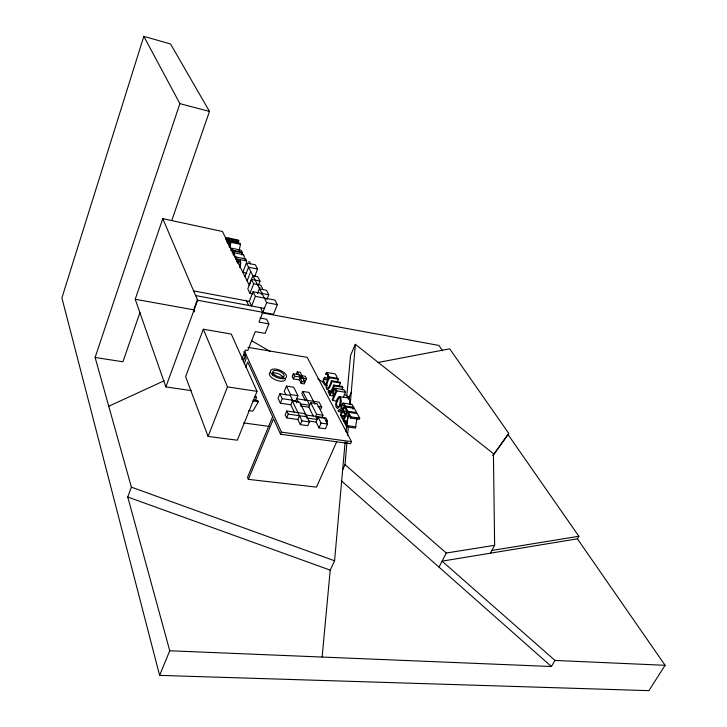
<?xml version="1.0" encoding="UTF-8"?>
<svg xmlns="http://www.w3.org/2000/svg" width="727" height="727" viewBox="0 0 727 727"><rect width="100%" height="100%" fill="white"/><g stroke="black" fill="none" stroke-linecap="round" stroke-linejoin="round"><path stroke-width="1.09" d="M236.048 242.282L236.066 241.355M342.653 469.842L345.016 464.626L346.961 442.025M347.551 435.246L348.324 426.204M350.178 404.739L355.376 344.325L493.424 453.684L494.642 545.314L490.452 553.183M322.125 657.054L330.212 570.141L334.584 560.771L345.134 441.88M346.025 431.82L346.625 425.104M348.905 399.377L349.105 397.142L351.241 392.307M346.788 396.133L350.55 355.412L355.376 344.325M346.77 421.115L344.589 420.797L344.071 421.951L346.652 426.822L355.43 428.067L357.012 417.989M346.652 426.822L348.497 414.481L350.414 418.034L359.211 419.315L359.729 418.161L357.221 413.59L348.46 412.291L346.634 424.668L344.589 420.797M234.539 256.804C234.876 255.777 234.866 251.66 233.058 253.15M244.145 258.776L244.254 256.34L243.481 254.704L233.894 252.714M349.533 404.43L349.832 400.35L348.487 397.914L338.927 396.624L336.865 399.55L335.674 404.039L335.947 406.802L337.492 408.519C340.872 406.284 342.762 399.859 339.845 396.578L339.391 396.488M229.768 247.625L231.022 242.318L230.541 241.364L228.887 244.299M239.029 250.67L240.537 244.327L240.046 243.381L227.951 240.882L227.206 242.891M229.287 247.316L230.25 243.327L228.851 245.835M239.983 267.418L240.791 262.756L239.983 259.839L238.765 259.866L237.32 262.111M255.604 400.45L256.467 397.405L255.995 396.342M239.456 266.873C241.155 264.801 239.637 258.121 237.638 263.201M171.754 220.545L209.467 111.413L170.554 43.993L143.828 36.35L61.895 297.916L159.613 675.383L648.902 690.65L665.105 665.305L577.402 538.825L578.856 536.262L508.064 434.619L508.709 433.365L449.695 348.833L378.085 362.464M159.613 675.383L169.745 650.765L127.743 497.004L131.369 487.135L95.119 357.475L179.878 103.643L143.828 36.35M191.41 390.663L165.865 386.9L135.222 299.27L162.784 218.663L222.398 231.468L249.288 285.202L252.923 275.76L257.749 276.714L260.002 281.067L258.367 285.275M139.947 312.555L122.945 361.773L95.119 357.475M194.572 311.901L193.709 309.811L197.58 299.224M165.865 386.9L197.617 300.26L162.784 218.663M228.841 240.31L229.359 238.901L228.941 238.074L228.841 240.31L238.311 242.309L238.838 240.91L238.411 240.083L226.261 237.584L225.733 238.992L226.179 240.174M229.15 239.537L227.051 239.092L226.606 240.292L226.333 237.674M226.67 241.827L227.415 239.819L227.051 239.092M227.569 243.618L228.314 241.609L227.951 240.882M241.791 254.923L242.554 252.905L242.173 252.16L232.604 250.17L232.267 251.069L231.849 248.343L230.723 249.061M203.315 329.213L185.612 376.686L208.086 436.427L237.302 440.208L257.031 391.353L231.259 334.057L203.315 329.213L227.469 386.882L208.086 436.427M232.222 252.941L232.985 250.915L232.604 250.17M246.707 261.002L237.047 259.03L236.729 259.884L236.23 257.122L235.094 257.74M236.666 261.829L237.429 259.793L237.047 259.03M242.173 252.16L241.827 253.06L241.2 250.215L231.659 248.225M254.786 276.278L257.585 269.017L255.386 264.81L246.389 262.974L242.845 272.316L246.835 273.107M244.972 276.56L248.543 267.191L257.585 269.017M247.116 280.858L250.715 271.453M260.002 281.067L251.433 279.377L247.789 288.873L249.988 293.317L252.778 293.853M249.988 293.317L253.668 283.784L251.433 279.377M253.069 291.763L255.359 296.325L251.597 305.994L249.343 301.396L253.069 291.763L268.772 294.78L266.9 299.56M257.494 293.617L259.948 287.283M261.202 294.399L261.947 292.49M243.181 361.655L245.59 355.53L243.854 351.714M246.389 262.974L266.664 302.641L258.994 322.106L268.908 323.897L265.137 333.366L255.25 331.63L247.834 350.45L245.453 350.05L241.791 359.374L243.518 359.656L242.645 357.72M244.181 363.873L246.235 358.675L244.826 355.585M245.699 367.235L247.753 362.028L273.034 417.634M255.359 296.325L274.915 300.051L277.323 304.649L273.497 314.264L197.617 300.26M290.764 404.739L292.663 400.223L290.273 395.306L279.913 393.734L278.041 398.26L280.368 403.203L290.764 404.739L294.499 412.509M272.625 416.771L247.534 477.312L248.352 479.357L316.499 487.126L336.656 441.834M296.68 402.867L295.716 400.904L297.906 395.706L293.735 387.237L286.456 386.11L284.302 391.29L286.12 395.079M248.352 479.357L273.516 418.743L280.558 434.246L350.578 443.661L351.495 441.634L307.176 357.339L247.907 347.333M280.368 403.203L282.249 398.669L279.913 393.734M299.388 379.848L300.524 377.149L299.297 374.732L293.299 373.769L292.172 376.468L293.381 378.894L299.388 379.848L301.196 383.429L304.195 383.901L304.976 382.066L300.26 372.333L297.288 371.851L296.416 373.942M293.381 378.894L294.508 376.186L293.299 373.769M290.273 395.306L290.573 394.588L286.456 386.11M299.297 374.732L299.051 375.332L305.231 376.295L306.467 378.703L305.576 380.83L303.441 380.485M304.913 414.863L305.395 413.718L286.774 411.028L285.193 414.799L286.647 417.898L297.852 419.488L300.324 424.632L307.803 425.677L309.429 421.914L299.697 402.113L292.327 401.013L301.932 420.851L300.324 424.632M301.16 377.904L302.041 375.786M286.647 417.898L288.237 414.117L286.774 411.028M301.196 383.429L301.969 381.584L300.16 378.004L303.15 378.485M280.558 434.246L281.44 432.147L244.672 351.559M315.009 404.248L309.011 392.426L302.777 391.462L301.887 393.571L305.34 400.504M297.852 419.488L299.451 415.726M313.21 415.889L308.866 407.184L310.765 402.749L317.081 403.694L322.97 415.235L322.061 417.334M306.421 417.943L306.912 416.798L288.237 414.117M328.041 374.369L325.923 374.023L326.541 372.442L335.002 373.832L336.674 376.141A3.671 1.627 -80.7 0 1 336.755 378.085M325.923 374.023C329.049 373.923 327.432 380.794 324.924 377.222L324.487 377.358C322.724 379.394 322.37 383.583 325.078 385.001C326.759 383.265 321.379 381.184 324.833 378.812C326.505 381.266 328.35 378.767 328.268 376.704A3.68 1.608 -80.7 0 0 328.195 374.759L326.541 372.442M337.074 382.166L338.364 379.185L337.901 378.34L329.404 376.968C323.315 383.52 326.505 399.168 331.903 381.602L331.439 380.748L339.972 382.111L340.436 382.965L339.145 385.937M329.404 376.968L329.858 377.813C324.487 384.12 326.723 396.188 331.439 380.748M310.765 402.749L316.59 414.317L315.682 416.417L317.217 419.479L307.503 418.098M331.785 391.117L328.586 390.617L328.095 391.744L330.094 395.524L334.375 396.188M320.752 409.165L321.67 407.047L319.162 402.158L296.616 398.769L298.543 402.694M316.1 422.078L318.153 417.334L324.551 418.252L327.495 424.023L325.414 428.776L318.989 427.876L316.1 422.078L308.539 421.006M341.981 389.218L342.817 387.309L342.344 386.446L333.784 385.092L330.122 393.525L328.586 390.617M330.094 395.524L334.256 385.955L333.784 385.092M318.989 427.876L321.061 423.114L318.153 417.334M332.739 400.522L336.928 390.917C334.738 383.992 330.803 393.498 333.829 396.07L332.275 399.641L332.739 400.522L337.037 401.177M326.75 422.669L327.504 420.951L325.941 417.889L305.985 415.017M343.426 397.042L345.534 392.262L344.025 389.772L334.856 388.154M344.044 416.198L340.781 415.717L345.071 406.011C343.726 399.905 339.873 405.457 341.127 408.656L337.991 410.446L338.609 411.618L341.863 412.1M346.17 416.217L341.817 415.58L341.308 416.725L343.589 421.033L345.779 421.351M345.607 407.011L347.915 411.291L356.675 412.591L354.331 408.32L345.607 407.011L345.098 408.165L346.915 411.537L345.725 414.208L344.044 411.055L347.315 411.546M344.044 411.055L343.535 412.209L345.216 415.362L343.617 418.97L341.817 415.58M343.589 421.033L347.915 411.291M352.922 409.256L353.785 407.329L351.977 404.466L342.971 403.058M350.414 418.034L350.932 416.871L348.46 412.291M439.017 567.151L446.278 553.02L494.642 545.314M230.713 250.67L231.495 249.888A2.699 0.954 -78.8 0 1 231.813 250.942M253.587 399.977L257.903 400.613L258.385 401.704L252.814 411.146L248.516 410.528M169.745 650.765L551.42 666.514L554.992 660.434L665.105 665.305M232.94 254.677L233.785 254.168L234.149 255.94M492.997 455.256L508.709 433.365M492.988 455.647L508.064 434.619M245.044 259.294L245.871 259.103L246.389 261.138M342.717 389.872L343.435 389.508M350.987 404.648L351.659 404.376M338.609 411.618L341.445 409.928L341.999 410.964L340.3 414.808L340.781 415.717M248.452 261.847L249.688 261.82L250.452 263.81M242.936 254.823L243.481 254.704M108.759 406.239L164.211 380.757M347.561 397.96L348.033 397.823M577.402 538.825L442.089 561.162L554.992 660.434M491.906 550.448L578.856 536.262M281.44 432.147L351.495 441.634M243.69 422.932L269.39 426.458M301.932 420.851L309.429 421.914M325.56 420.679L327.504 420.951M347.188 425.622L355.976 426.867M321.061 423.114L327.495 424.023M350.932 416.871L359.729 418.161M316.59 414.317L322.97 415.235M300.342 405.92L308.866 407.184M252.987 400.913L258.385 401.704M282.249 398.669L292.663 400.223M291.536 400.277L295.716 400.904M254.323 397.087L256.467 397.405M300.097 403.839L309.693 405.266L302.777 391.462M317.89 406.484L321.67 407.047M227.469 386.882L257.031 391.353M345.071 406.011L353.785 407.329M290.573 394.588L297.906 395.706M336.928 390.917L345.534 392.262M334.256 385.955L342.817 387.309M325.078 385.001L327.195 385.337M301.969 381.584L304.976 382.066M331.903 381.602L340.436 382.965M294.508 376.186L300.524 377.149M303.277 378.194L306.467 378.703M329.858 377.813L338.364 379.185M325.896 373.96L328.004 374.305M243.618 355.203L245.59 355.53M135.222 299.27L193.709 309.811M259.984 318.026L266.564 319.217L268.908 323.897M261.911 312.846L438.926 345.452L442.589 350.777M195.608 295.562L264.764 308.448M266.664 302.641L277.323 304.649M193.618 290.909L249.343 301.396M259.675 288.973L266.445 290.282L268.772 294.78M253.668 283.784L260.775 285.175L263.065 289.628M235.993 257.004L245.626 258.985M232.985 250.915L242.554 252.905M227.415 239.819L235.812 241.591M228.314 241.609L232.522 242.5M231.022 242.318L240.537 244.327M229.359 238.901L238.838 240.91M179.878 103.643L209.467 111.413M127.743 497.004L330.212 570.141M131.369 487.135L334.584 560.771M251.497 340.636L270.044 351.377M317.872 379.058L323.724 382.457M344.225 394.316L349.105 397.142M345.016 464.626L446.278 553.02M341.281 480.756L551.42 666.514M237.883 241.491L238.311 242.309M297.288 371.851L298.606 374.46M260.53 307.657L262.856 312.301M246.426 300.842L248.661 305.449M236.257 259.803L235.893 258.703A1.699 0.609 -78.9 0 0 235.348 258.885M235.684 239.592A3.026 1.072 -78.6 0 1 235.966 240.183M272.398 373.378A6.098 2.79 22 0 1 278.795 373.914A6.098 2.79 22 0 1 283.176 378.067M285.529 378.776A8.606 3.944 22 0 1 275.478 379.848A8.606 3.944 22 0 1 270.326 372.16M336.383 403.921C339.827 416.516 343.044 384.81 336.383 403.921M341.654 406.893L342.472 409.892L344.089 406.22L343.235 404.766L342.472 404.794L341.654 406.893M333.529 391.944L334.302 394.979L335.974 391.144L335.183 389.817L334.347 389.863L333.529 391.944M274.497 374.768A6.107 2.781 22 0 0 284.048 376.277A6.107 2.781 22 0 0 276.823 370.516A6.107 2.781 22 0 0 274.497 374.768M272.87 375.168A8.615 3.935 22 0 0 286.347 377.277A8.615 3.935 22 0 0 276.124 369.152A8.615 3.935 22 0 0 272.87 375.168"/></g></svg>
